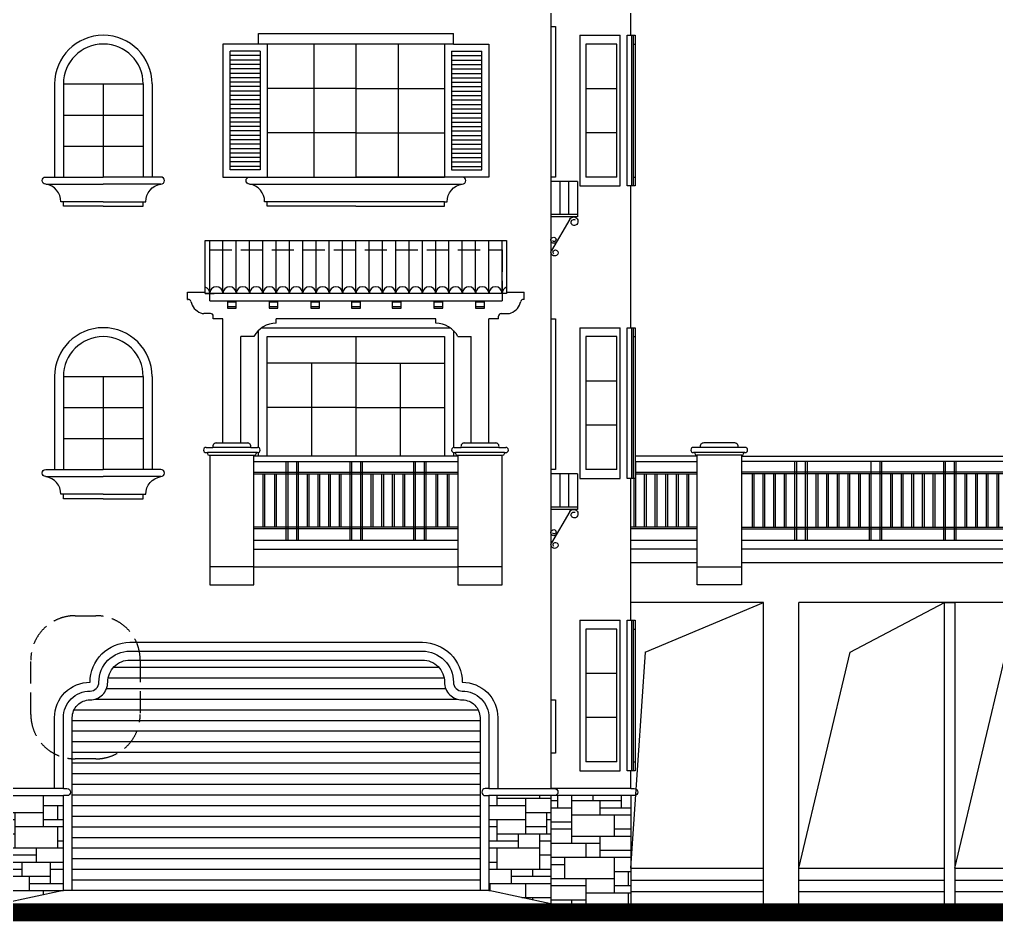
# Model space of a CAD drawing. Extents: x -34815 to 81416, y -425322 to 67478.
# Drawn here: x 28344 to 39366, y -301145 to -290968 of the extents above; entities that cross this region are included whole.
import ezdxf

# ---------------------------------------------------------------- set-up
doc = ezdxf.new("R2010")
doc.units = 0
doc.header["$LTSCALE"] = 1000
doc.header["$MEASUREMENT"] = 0
doc.linetypes.add('DASH', pattern=[0.35, 0.25, -0.1])
for name, color, linetype in [('PUB_HATCH', 8, 'Continuous'), ('STAIR', 4, 'Continuous'), ('WINDOW', 4, 'Continuous'), ('填充线', 5, 'Continuous')]:
    doc.layers.add(name, color=color, linetype=linetype)
doc.layers.add('WALL', color=2, linetype='Continuous', lineweight=25)
pattern_1 = [(7e-15, (247333.4, -195436), (0, 1600), [1200, -400]), (7e-15, (247333.4, -195356), (0, 1600), [-480, 480, -240, 400]), (7e-15, (247333.4, -195276), (0, 1600), [-720, 880]), (7e-15, (247333.4, -195196), (0, 1600), [720, -880]), (7e-15, (247333.4, -195116), (0, 1600), [-320, 1280]), (7e-15, (247333.4, -195036), (0, 1600), [560, -400, 480, -160]), (7e-15, (247893.4, -194956), (0, 1600), [1280, -320]), (7e-15, (247253.4, -194876), (0, 1600), [880, -720]), (7e-15, (247013.4, -194796), (0, 1600), [720, -880]), (7e-15, (247333.4, -194716), (0, 1600), [1280, -320]), (7e-15, (247333.4, -194636), (0, 1600), [-640, 400, -240, 320]), (7e-15, (248133.4, -194556), (0, 1600), [960, -640]), (7e-15, (247493.4, -194476), (0, 1600), [640, -320, 240, -400]), (7e-15, (247813.4, -194396), (0, 1600), [640, -240, 400, -320]), (7e-15, (248453.4, -194316), (0, 1600), [960, -640]), (7e-15, (247813.4, -194236), (0, 1600), [640, -960]), (7e-15, (248133.4, -194156), (0, 1600), [720, -880]), (7e-15, (248133.4, -194076), (0, 1600), [-480, 1120]), (7e-15, (247653.4, -193996), (0, 1600), [480, -1120]), (7e-15, (248133.4, -193916), (0, 1600), [1120, -480]), (90, (247333.4, -194796), (-1600, 1e-13), [240, -640, 560, -160]), (90, (247493.4, -194716), (-1600, 1e-13), [400, -240, 160, -800]), (90, (247573.4, -195036), (-1600, 1e-13), [160, -1440]), (90, (247653.4, -195196), (-1600, 1e-13), [160, -960, 240, -240]), (90, (247733.4, -194876), (-1600, 1e-13), [160, -1440]), (90, (247813.4, -195436), (-1600, 1e-13), [240, -720, 400, -240]), (90, (247893.4, -195116), (-1600, 1e-13), [240, -1360]), (90, (247973.4, -194716), (-1600, 1e-13), [240, -80, 160, -1120]), (90, (248053.4, -195356), (-1600, 1e-13), [240, -1360]), (90, (248133.4, -194956), (-1600, 1e-13), [240, -80, 240, -160, 400, -480]), (90, (248293.4, -194956), (-1600, 1e-13), [-1120, 160, -160, 160]), (90, (248373.4, -194716), (-1600, 1e-13), [160, -1440]), (90, (248453.4, -195276), (-1600, 1e-13), [160, -560, 400, -480]), (90, (248533.4, -195036), (-1600, 1e-13), [80, -1040, 240, -240]), (90, (248613.4, -194956), (-1600, 1e-13), [400, -400, 240, -560]), (90, (248693.4, -194556), (-1600, 1e-13), [240, -400, 160, -800]), (90, (248773.4, -195116), (-1600, 1e-13), [160, -1440]), (90, (248853.4, -194956), (-1600, 1e-13), [160, -480, 240, -720])]

# ---------------------------------------------------------------- blocks, each defined once
blk = doc.blocks.new('gdsfgsetg')
at = {"layer": 'PUB_HATCH'}
for p, q in [((42314, -77506), (42314, -76910)), ((42464, -77506), (42464, -76910)), ((42614, -77506), (42614, -76910)), ((42764, -77506), (42764, -76910)), ((42914, -77506), (42914, -76910)), ((43064, -77506), (43064, -76910)), ((43214, -77506), (43214, -76910)), ((43364, -77506), (43364, -76910)), ((43514, -77506), (43514, -76910)), ((43664, -77506), (43664, -76910)), ((43814, -77506), (43814, -76910)), ((43964, -77506), (43964, -76910)), ((44114, -77506), (44114, -76910)), ((44264, -77506), (44264, -76910)), ((44414, -77506), (44414, -76910)), ((44564, -77506), (44564, -76910)), ((44714, -77506), (44714, -76910)), ((44864, -77506), (44864, -76910)), ((45014, -77506), (45014, -76910)), ((45164, -77506), (45164, -76910)), ((45314, -77506), (45314, -76910)), ((45464, -77506), (45464, -76910)), ((45614, -77506), (45614, -76910))]:
    blk.add_line(p, q, dxfattribs=at)
for centre, start, end in [((42239, -77506), 0, 70.5288), ((42389, -77506), 0, 180), ((42539, -77506), 0, 180), ((42689, -77506), 0, 180), ((42839, -77506), 0, 180), ((42989, -77506), 0, 180), ((43139, -77506), 0, 180), ((43289, -77506), 0, 180), ((43439, -77506), 0, 180), ((43589, -77506), 0, 180), ((43739, -77506), 0, 180), ((43889, -77506), 0, 180), ((44039, -77506), 0, 180), ((44189, -77506), 0, 180), ((44339, -77506), 0, 180), ((44489, -77506), 0, 180), ((44639, -77506), 0, 180), ((44789, -77506), 0, 180), ((44939, -77506), 0, 180), ((45089, -77506), 0, 180), ((45239, -77506), 0, 180), ((45389, -77506), 0, 180), ((45539, -77506), 0, 180), ((45689, -77506), 109.4602, 180)]:
    blk.add_arc(centre, 75, start, end, dxfattribs=at)
blk = doc.blocks.new('tgt')
for p, q in [((42764, -76273), (45164, -76273)), ((42964, -76193), (44964, -76193)), ((44964, -76473), (42964, -76473))]:
    blk.add_line(p, q)
at = {"layer": 'STAIR', "extrusion": (0, 0, -1)}
for p, q in [((42464, -74693), (42464, -76193)), ((45464, -74693), (45464, -76193))]:
    blk.add_line(p, q, dxfattribs=at)
at = {"layer": 'STAIR'}
for p, q in [((42964, -74693), (42464, -74693)), ((45064, -74693), (45464, -74693)), ((42544, -76113), (42544, -74773)), ((42884, -74773), (42544, -74773)), ((42884, -74823), (42544, -74823)), ((42884, -74773), (42884, -76113)), ((45044, -74773), (45384, -74773)), ((45044, -74773), (45044, -76113)), ((45044, -74823), (45384, -74823)), ((45384, -76113), (45384, -74773)), ((42884, -74873), (42544, -74873)), ((42884, -74923), (42544, -74923)), ((45044, -74873), (45384, -74873)), ((45044, -74923), (45384, -74923)), ((42884, -74973), (42544, -74973)), ((42884, -75023), (42544, -75023)), ((45044, -74973), (45384, -74973)), ((45044, -75023), (45384, -75023)), ((42884, -75073), (42544, -75073)), ((42884, -75123), (42544, -75123)), ((45044, -75073), (45384, -75073)), ((45044, -75123), (45384, -75123)), ((42884, -75173), (42544, -75173)), ((42884, -75223), (42544, -75223)), ((42884, -75273), (42544, -75273)), ((45044, -75173), (45384, -75173)), ((45044, -75223), (45384, -75223)), ((45044, -75273), (45384, -75273)), ((42884, -75323), (42544, -75323)), ((42884, -75373), (42544, -75373)), ((45044, -75323), (45384, -75323)), ((45044, -75373), (45384, -75373)), ((42884, -75423), (42544, -75423)), ((42884, -75473), (42544, -75473)), ((45044, -75423), (45384, -75423)), ((45044, -75473), (45384, -75473)), ((42884, -75523), (42544, -75523)), ((42884, -75573), (42544, -75573)), ((45044, -75523), (45384, -75523)), ((45044, -75573), (45384, -75573)), ((42884, -75623), (42544, -75623)), ((42884, -75673), (42544, -75673)), ((45044, -75623), (45384, -75623)), ((45044, -75673), (45384, -75673)), ((42884, -75723), (42544, -75723)), ((42884, -75773), (42544, -75773)), ((42884, -75823), (42544, -75823)), ((45044, -75723), (45384, -75723)), ((45044, -75773), (45384, -75773)), ((45044, -75823), (45384, -75823)), ((42884, -75873), (42544, -75873)), ((42884, -75923), (42544, -75923)), ((45044, -75873), (45384, -75873)), ((45044, -75923), (45384, -75923)), ((42884, -75973), (42544, -75973)), ((42884, -76023), (42544, -76023)), ((45044, -75973), (45384, -75973)), ((45044, -76023), (45384, -76023)), ((42884, -76073), (42544, -76073)), ((42884, -76113), (42544, -76113)), ((45044, -76073), (45384, -76073)), ((45044, -76113), (45384, -76113)), ((42464, -76193), (42864, -76193)), ((45464, -76193), (45064, -76193))]:
    blk.add_line(p, q, dxfattribs=at)
at = {"layer": 'WALL'}
for p, q in [((42864, -74573), (45064, -74573)), ((42864, -74693), (42864, -74573)), ((45064, -74693), (45064, -74573)), ((45064, -74693), (42864, -74693)), ((42964, -74693), (42964, -76193)), ((44964, -74693), (44964, -76193))]:
    blk.add_line(p, q, dxfattribs=at)
for points in [[(43964, -76523), (42964, -76523), (42964, -76473), (42934, -76473, 0.374006), (42764, -76273, -1), (42764, -76193), (43964, -76193), (43964, -76193), (43964, -76193)], [(43964, -76523), (44964, -76523), (44964, -76473), (44994, -76473, -0.374006), (45164, -76273, 1), (45164, -76193), (43964, -76193), (43964, -76193), (43964, -76193)]]:
    blk.add_lwpolyline(points, format="xyb", dxfattribs=at)
at = {"layer": 'WINDOW'}
for p, q in [((43489, -74693), (43489, -76193)), ((43964, -74693), (43964, -76193)), ((44439, -74693), (44439, -76193)), ((43964, -75193), (42964, -75193)), ((43964, -75193), (44964, -75193)), ((43964, -75693), (42964, -75693)), ((43964, -75693), (44964, -75693))]:
    blk.add_line(p, q, dxfattribs=at)
blk = doc.blocks.new('123')
for p, q in [((-73995, -17366), (-73895, -17366)), ((-73525, -17366), (-73425, -17366)), ((-73055, -17366), (-72955, -17366)), ((-72595, -17366), (-72495, -17366)), ((-72135, -17366), (-72035, -17366)), ((-71665, -17366), (-71565, -17366)), ((-71195, -17366), (-71095, -17366)), ((-73670, -19067), (-74220, -19067)), ((-73731, -19007), (-74159, -19007)), ((-70870, -19067), (-71420, -19067)), ((-70931, -19007), (-71359, -19007)), ((-74195, -19097), (-73695, -19097)), ((-71395, -19097), (-70895, -19097))]:
    blk.add_line(p, q)
at = {"linetype": 'DASH'}
blk.add_lwpolyline([(-74195, -17353), (-74195, -16777), (-70895, -16777), (-70895, -17353)], dxfattribs=at)
for points in [[(-74195, -17353), (-70895, -17353)], [(-73995, -17353), (-73995, -17435), (-73895, -17435), (-73895, -17353)], [(-73525, -17353), (-73525, -17435), (-73425, -17435), (-73425, -17353)], [(-73055, -17353), (-73055, -17435), (-72955, -17435), (-72955, -17353)], [(-72595, -17353), (-72595, -17435), (-72495, -17435), (-72495, -17353)], [(-72135, -17353), (-72135, -17435), (-72035, -17435), (-72035, -17353)], [(-71665, -17353), (-71665, -17435), (-71565, -17435), (-71565, -17353)], [(-71195, -17353), (-71195, -17435), (-71095, -17435), (-71095, -17353)], [(-73895, -17421), (-73995, -17421)], [(-73425, -17421), (-73525, -17421)], [(-72955, -17421), (-73055, -17421)], [(-72495, -17421), (-72595, -17421)], [(-72035, -17421), (-72135, -17421)], [(-71565, -17421), (-71665, -17421)], [(-71095, -17421), (-71195, -17421)]]:
    blk.add_lwpolyline(points)
at = {"layer": 'WALL'}
for p, q in [((-74445, -17257), (-74245, -17257)), ((-74445, -17337), (-74445, -17257)), ((-74245, -17270), (-74145, -17270)), ((-70895, -17257), (-70895, -17257)), ((-70845, -17257), (-70645, -17257)), ((-70645, -17337), (-70645, -17257)), ((-74445, -17337), (-74436, -17337)), ((-70645, -17337), (-70654, -17337)), ((-74185, -17497), (-74260, -17497)), ((-70905, -17497), (-70830, -17497)), ((-74155, -17557), (-74155, -17527)), ((-74045, -17557), (-74155, -17557)), ((-74045, -18957), (-74045, -17557)), ((-73445, -17607), (-73445, -17557)), ((-71645, -17557), (-73445, -17557)), ((-71645, -17607), (-71645, -17557)), ((-71045, -18957), (-71045, -17557)), ((-70935, -17557), (-71045, -17557)), ((-70935, -17557), (-70935, -17527)), ((-73845, -18957), (-73845, -17757)), ((-73695, -17757), (-73845, -17757)), ((-71395, -17757), (-71245, -17757)), ((-71245, -18957), (-71245, -17757)), ((-74120, -18957), (-73770, -18957)), ((-71320, -18957), (-70970, -18957)), ((-74235, -19007), (-74159, -19007)), ((-74235, -19067), (-74220, -19067)), ((-74220, -19067), (-74220, -19077)), ((-73731, -19007), (-73655, -19007)), ((-73670, -19067), (-73670, -19077)), ((-73655, -19067), (-73670, -19067)), ((-71435, -19007), (-71359, -19007)), ((-71435, -19067), (-71420, -19067)), ((-71420, -19067), (-71420, -19077)), ((-70931, -19007), (-70855, -19007)), ((-70870, -19067), (-70870, -19077)), ((-70870, -19067), (-70855, -19067)), ((-74200, -19097), (-74195, -19097)), ((-74195, -19097), (-74195, -20557)), ((-73695, -20557), (-73695, -19097)), ((-73695, -19097), (-73690, -19097)), ((-71400, -19097), (-71395, -19097)), ((-71395, -19097), (-71395, -20557)), ((-70895, -20557), (-70895, -19097)), ((-70895, -19097), (-70890, -19097)), ((-73695, -20357), (-74195, -20357)), ((-70895, -20357), (-71395, -20357)), ((-74195, -20557), (-73695, -20557)), ((-71395, -20557), (-70895, -20557))]:
    blk.add_line(p, q, dxfattribs=at)
blk.add_lwpolyline([(-74245, -16673), (-70845, -16673), (-70845, -17270), (-74245, -17270)], close=True, dxfattribs=at)
for centre, radius, start, end in [((-74436, -17367), 30, 12.2146, 90), ((-74231, -17322), 180, 192.2146, 248.494), ((-70860, -17322), 180, 291.506, 347.7854), ((-70654, -17367), 30, 90, 167.7854), ((-74260, -17397), 100, 248.494, 270), ((-74185, -17527), 30, 0, 90), ((-70905, -17527), 30, 90, 180), ((-70830, -17397), 100, 270, 291.506), ((-73447, -17887), 280, 89.5899, 152.3377), ((-71643, -17887), 280, 27.6623, 90.4101), ((-74120, -18997), 40, 90, 194.4775), ((-73770, -18997), 40, 345.5225, 90), ((-71320, -18997), 40, 90, 194.4775), ((-70970, -18997), 40, 345.5225, 90), ((-74235, -19037), 30, 90, 270), ((-73655, -19037), 30, 270, 90), ((-71435, -19037), 30, 90, 270), ((-70855, -19037), 30, 270, 90), ((-74200, -19077), 20, 180, 270), ((-73690, -19077), 20, 270, 0), ((-71400, -19077), 20, 180, 270), ((-70890, -19077), 20, 270, 0)]:
    blk.add_arc(centre, radius, start, end, dxfattribs=at)
blk = doc.blocks.new('RFDSA')
at = {"layer": 'WINDOW'}
for p, q in [((-63698, 37524), (-63398, 37524)), ((-63698, 37524), (-63698, 37124)), ((-63598, 37524), (-63598, 37154)), ((-63498, 37524), (-63498, 37154)), ((-63398, 37524), (-63398, 37154)), ((-63398, 37154), (-63698, 37154)), ((-63698, 37124), (-63398, 37124)), ((-63612, 37100), (-63404, 36747))]:
    blk.add_line(p, q, dxfattribs=at)
for centre, radius, start, end in [((-63654, 37074), 49.6, 31.0595, 224.0274), ((-63662, 37066), 37.8, 224.0274, 335.7201), ((-63657, 37063), 31.5, 335.7201, 117.6305), ((-63432, 36861), 34.5, 218.9268, 66.5605), ((-63429, 36869), 26.4, 66.5605, 178.2533), ((-63434, 36869), 22, 178.2533, 320.1637), ((-63448, 36720), 31.5, 96.5835, 208.2763), ((-63440, 36725), 41.8, 208.9321, 31.8453), ((-63449, 36725), 26.3, 314.6731, 96.5835)]:
    blk.add_arc(centre, radius, start, end, dxfattribs=at)
blk = doc.blocks.new('tgdstre')
for p, q in [((40414, -79573), (41064, -79573)), ((41714, -79573), (41064, -79573)), ((41064, -79773), (40614, -79773)), ((41064, -79773), (41514, -79773))]:
    blk.add_line(p, q)
at = {"layer": 'WALL'}
for p, q in [((40514, -78443), (40514, -79493)), ((40614, -78443), (40614, -79493)), ((41514, -78443), (41514, -79493)), ((41614, -78443), (41614, -79493))]:
    blk.add_line(p, q, dxfattribs=at)
for points in [[(41064, -79823), (40614, -79823), (40614, -79773), (40584, -79773, 0.374006), (40414, -79573, -1), (40414, -79493), (41064, -79493)], [(41064, -79823), (41514, -79823), (41514, -79773), (41544, -79773, -0.374006), (41714, -79573, 1), (41714, -79493), (41064, -79493)]]:
    blk.add_lwpolyline(points, format="xyb", dxfattribs=at)
for radius in [550, 450]:
    blk.add_arc((41064, -78443), radius, 0, 180, dxfattribs=at)
at = {"layer": 'WINDOW'}
for p, q in [((40614, -78443), (41514, -78443)), ((41064, -78443), (41064, -79493)), ((40614, -78793), (41514, -78793)), ((40614, -79143), (41514, -79143))]:
    blk.add_line(p, q, dxfattribs=at)
blk = doc.blocks.new('vdsfs')
at = {"layer": '填充线'}
for p, q in [((-579770, -38771), (-580120, -38771)), ((-574570, -38771), (-574920, -38771)), ((-579655, -38821), (-580235, -38821)), ((-579655, -38881), (-580235, -38881)), ((-580220, -38881), (-580220, -38891)), ((-579670, -38881), (-579670, -38891)), ((-574455, -38821), (-575035, -38821)), ((-574455, -38881), (-575035, -38881)), ((-575020, -38881), (-575020, -38891)), ((-574470, -38881), (-574470, -38891)), ((-580195, -38921), (-580895, -38921)), ((-580895, -38981), (-580195, -38981)), ((-580890, -38981), (-580890, -39721)), ((-579690, -38911), (-580200, -38911)), ((-580195, -40371), (-580195, -38911)), ((-579695, -38911), (-579695, -40371)), ((-579695, -38921), (-574995, -38921)), ((-574995, -38981), (-579695, -38981)), ((-579094, -38981), (-579094, -39871)), ((-579074, -38981), (-579074, -39871)), ((-578974, -38981), (-578974, -39871)), ((-578954, -38981), (-578954, -39871)), ((-578234, -38981), (-578234, -39871)), ((-578134, -38981), (-578134, -39871)), ((-578114, -38981), (-578114, -39871)), ((-577414, -38981), (-577414, -39871)), ((-577394, -38981), (-577394, -39871)), ((-577294, -38981), (-577294, -39871)), ((-577274, -38981), (-577274, -39871)), ((-576574, -38981), (-576574, -39871)), ((-576554, -38981), (-576554, -39871)), ((-576454, -38981), (-576454, -39871)), ((-576434, -38981), (-576434, -39871)), ((-575734, -38981), (-575734, -39871)), ((-575714, -38981), (-575714, -39871)), ((-575614, -38981), (-575614, -39871)), ((-575594, -38981), (-575594, -39871)), ((-574490, -38911), (-575000, -38911)), ((-574995, -40371), (-574995, -38911)), ((-574495, -38911), (-574495, -40371)), ((-574495, -38921), (-572945, -38921)), ((-572945, -38981), (-574495, -38981)), ((-573799, -38981), (-573799, -39721)), ((-573779, -38981), (-573779, -39721)), ((-573679, -38981), (-573679, -39721)), ((-573659, -38981), (-573659, -39721)), ((-572965, -39871), (-572965, -38981)), ((-572945, -39871), (-572945, -38921)), ((-580895, -39101), (-580195, -39101)), ((-580895, -39121), (-580195, -39121)), ((-580790, -39121), (-580790, -39721)), ((-580770, -39121), (-580770, -39721)), ((-580670, -39121), (-580670, -39721)), ((-580650, -39121), (-580650, -39721)), ((-580550, -39121), (-580550, -39721)), ((-580530, -39121), (-580530, -39721)), ((-580430, -39121), (-580430, -39721)), ((-580410, -39121), (-580410, -39721)), ((-580310, -39121), (-580310, -39721)), ((-580290, -39121), (-580290, -39721)), ((-574995, -39101), (-579695, -39101)), ((-574995, -39121), (-579695, -39121)), ((-579574, -39121), (-579574, -39721)), ((-579554, -39121), (-579554, -39721)), ((-579454, -39121), (-579454, -39721)), ((-579434, -39121), (-579434, -39721)), ((-579334, -39121), (-579334, -39721)), ((-579314, -39121), (-579314, -39721)), ((-579214, -39121), (-579214, -39721)), ((-579194, -39121), (-579194, -39721)), ((-578854, -39121), (-578854, -39721)), ((-578834, -39121), (-578834, -39721)), ((-578734, -39121), (-578734, -39721)), ((-578714, -39121), (-578714, -39721)), ((-578614, -39121), (-578614, -39721)), ((-578594, -39121), (-578594, -39721)), ((-578494, -39121), (-578494, -39721)), ((-578474, -39121), (-578474, -39721)), ((-578374, -39121), (-578374, -39721)), ((-578354, -39121), (-578354, -39721)), ((-578254, -39121), (-578254, -39871)), ((-578014, -39121), (-578014, -39721)), ((-577994, -39121), (-577994, -39721)), ((-577894, -39121), (-577894, -39721)), ((-577874, -39121), (-577874, -39721)), ((-577774, -39121), (-577774, -39721)), ((-577754, -39121), (-577754, -39721)), ((-577654, -39121), (-577654, -39721)), ((-577634, -39121), (-577634, -39721)), ((-577534, -39121), (-577534, -39721)), ((-577514, -39121), (-577514, -39721)), ((-577174, -39121), (-577174, -39721)), ((-577154, -39121), (-577154, -39721)), ((-577054, -39121), (-577054, -39721)), ((-577034, -39121), (-577034, -39721)), ((-576934, -39121), (-576934, -39721)), ((-576914, -39121), (-576914, -39721)), ((-576814, -39121), (-576814, -39721)), ((-576794, -39121), (-576794, -39721)), ((-576694, -39121), (-576694, -39721)), ((-576674, -39121), (-576674, -39721)), ((-576334, -39121), (-576334, -39721)), ((-576314, -39121), (-576314, -39721)), ((-576214, -39121), (-576214, -39721)), ((-576194, -39121), (-576194, -39721)), ((-576094, -39121), (-576094, -39721)), ((-576074, -39121), (-576074, -39721)), ((-575974, -39121), (-575974, -39721)), ((-575954, -39121), (-575954, -39721)), ((-575854, -39121), (-575854, -39721)), ((-575834, -39121), (-575834, -39721)), ((-575494, -39121), (-575494, -39721)), ((-575474, -39121), (-575474, -39721)), ((-575374, -39121), (-575374, -39721)), ((-575354, -39121), (-575354, -39721)), ((-575254, -39121), (-575254, -39721)), ((-575234, -39121), (-575234, -39721)), ((-575134, -39121), (-575134, -39721)), ((-575114, -39121), (-575114, -39721)), ((-572945, -39101), (-574495, -39101)), ((-572945, -39121), (-574495, -39121)), ((-574399, -39121), (-574399, -39721)), ((-574379, -39121), (-574379, -39721)), ((-574279, -39121), (-574279, -39721)), ((-574259, -39121), (-574259, -39721)), ((-574159, -39121), (-574159, -39721)), ((-574139, -39121), (-574139, -39721)), ((-574039, -39121), (-574039, -39721)), ((-574019, -39121), (-574019, -39721)), ((-573919, -39121), (-573919, -39721)), ((-573899, -39121), (-573899, -39721)), ((-573559, -39121), (-573559, -39721)), ((-573539, -39121), (-573539, -39721)), ((-573439, -39121), (-573439, -39721)), ((-573419, -39121), (-573419, -39721)), ((-573319, -39121), (-573319, -39721)), ((-573299, -39121), (-573299, -39721)), ((-573199, -39121), (-573199, -39721)), ((-573179, -39121), (-573179, -39721)), ((-573079, -39121), (-573079, -39721)), ((-573059, -39121), (-573059, -39721)), ((-580910, -39171), (-580910, -39721)), ((-580195, -39721), (-580945, -39721)), ((-580195, -39741), (-580945, -39741)), ((-579695, -39721), (-574995, -39721)), ((-579695, -39741), (-574995, -39741)), ((-574495, -39721), (-572945, -39721)), ((-574495, -39741), (-572945, -39741)), ((-580195, -39871), (-580945, -39871)), ((-574995, -39871), (-579695, -39871)), ((-572945, -39871), (-574495, -39871)), ((-572945, -39871), (-572945, -40571)), ((-580195, -39971), (-580945, -39971)), ((-574995, -39971), (-579695, -39971)), ((-572945, -39971), (-574495, -39971)), ((-580195, -40171), (-579695, -40171)), ((-574995, -40171), (-574495, -40171)), ((-579695, -40371), (-580195, -40371)), ((-574495, -40371), (-574995, -40371)), ((-579445, -40571), (-580945, -40571)), ((-580781, -41134), (-579445, -40571)), ((-579445, -43971), (-579445, -40571)), ((-579045, -43971), (-579045, -40571)), ((-575645, -40571), (-579045, -40571)), ((-575645, -43971), (-575645, -40571)), ((-575245, -43971), (-575245, -40571)), ((-572945, -40571), (-575245, -40571)), ((-572945, -43971), (-572945, -43571))]:
    blk.add_line(p, q, dxfattribs=at)
for points in [[(-580945, -40121), (-580195, -40121)], [(-579695, -40121), (-574995, -40121)], [(-574495, -40121), (-572945, -40121)], [(-579045, -43571), (-578468, -41134), (-577405, -40571)], [(-577405, -43971), (-577405, -40571), (-577285, -40571), (-577285, -43971)], [(-577285, -43571), (-576708, -41134), (-575645, -40571)], [(-575245, -43571), (-574779, -41134), (-572945, -40571)], [(-580781, -41134), (-580945, -43571)], [(-580945, -43571), (-579445, -43571)], [(-579045, -43571), (-577405, -43571)], [(-577285, -43571), (-575645, -43571)], [(-575245, -43571), (-572945, -43571)], [(-580945, -43705), (-579445, -43705)], [(-579045, -43705), (-577405, -43705)], [(-577285, -43705), (-575645, -43705)], [(-575245, -43705), (-572945, -43705)], [(-579445, -43838), (-580945, -43838)], [(-577405, -43838), (-579045, -43838)], [(-575645, -43838), (-577285, -43838)], [(-572945, -43838), (-575245, -43838)]]:
    blk.add_lwpolyline(points, dxfattribs=at)
for centre, radius, start, end in [((-580120, -38811), 40, 90, 194.4775), ((-579770, -38811), 40, 345.5225, 90), ((-574920, -38811), 40, 90, 194.4775), ((-574570, -38811), 40, 345.5225, 90), ((-580235, -38851), 30, 90, 270), ((-580200, -38891), 20, 180, 270), ((-579690, -38891), 20, 270, 0), ((-579655, -38851), 30, 270, 90), ((-575035, -38851), 30, 90, 270), ((-575000, -38891), 20, 180, 270), ((-574490, -38891), 20, 270, 0), ((-574455, -38851), 30, 270, 90)]:
    blk.add_arc(centre, radius, start, end, dxfattribs=at)

msp = doc.modelspace()

# ---------------------------------------------------------------- hatches: boundary and pattern name
at = {"layer": 'PUB_HATCH'}
h = msp.add_hatch(dxfattribs=at)
h.set_pattern_fill('文化石01', color=256, scale=100, style=0)
h.set_pattern_definition(pattern_1)
h.paths.add_polyline_path([(28839, -300795), (28839, -299725), (28139, -299725), (28139, -300945)])
h = msp.add_hatch(dxfattribs=at)
h.set_pattern_fill('文化石01', color=256, scale=100, style=0)
h.set_pattern_definition(pattern_1)
h.paths.add_polyline_path([(33639, -300795), (34339, -300945), (34339, -299725), (33639, -299725)])
h = msp.add_hatch(dxfattribs=at)
h.set_pattern_fill('文化石01', color=256, scale=100, style=0)
h.set_pattern_definition([(7e-15, (-11825.3, -47382), (0, 1600), [1200, -400]), (7e-15, (-11825.3, -47302), (0, 1600), [-480, 480, -240, 400]), (7e-15, (-11825.3, -47222), (0, 1600), [-720, 880]), (7e-15, (-11825.3, -47142), (0, 1600), [720, -880]), (7e-15, (-11825.3, -47062), (0, 1600), [-320, 1280]), (7e-15, (-11825.3, -46982), (0, 1600), [560, -400, 480, -160]), (7e-15, (-11265.3, -46902), (0, 1600), [1280, -320]), (7e-15, (-11905.3, -46822), (0, 1600), [880, -720]), (7e-15, (-12145.3, -46742), (0, 1600), [720, -880]), (7e-15, (-11825.3, -46662), (0, 1600), [1280, -320]), (7e-15, (-11825.3, -46582), (0, 1600), [-640, 400, -240, 320]), (7e-15, (-11025.3, -46502), (0, 1600), [960, -640]), (7e-15, (-11665.3, -46422), (0, 1600), [640, -320, 240, -400]), (7e-15, (-11345.3, -46342), (0, 1600), [640, -240, 400, -320]), (7e-15, (-10705.3, -46262), (0, 1600), [960, -640]), (7e-15, (-11345.3, -46182), (0, 1600), [640, -960]), (7e-15, (-11025.3, -46102), (0, 1600), [720, -880]), (7e-15, (-11025.3, -46022), (0, 1600), [-480, 1120]), (7e-15, (-11505.3, -45942), (0, 1600), [480, -1120]), (7e-15, (-11025.3, -45862), (0, 1600), [1120, -480]), (90, (-11825.3, -46742), (-1600, 1e-13), [240, -640, 560, -160]), (90, (-11665.3, -46662), (-1600, 1e-13), [400, -240, 160, -800]), (90, (-11585.3, -46982), (-1600, 1e-13), [160, -1440]), (90, (-11505.3, -47142), (-1600, 1e-13), [160, -960, 240, -240]), (90, (-11425.3, -46822), (-1600, 1e-13), [160, -1440]), (90, (-11345.3, -47382), (-1600, 1e-13), [240, -720, 400, -240]), (90, (-11265.3, -47062), (-1600, 1e-13), [240, -1360]), (90, (-11185.3, -46662), (-1600, 1e-13), [240, -80, 160, -1120]), (90, (-11105.3, -47302), (-1600, 1e-13), [240, -1360]), (90, (-11025.3, -46902), (-1600, 1e-13), [240, -80, 240, -160, 400, -480]), (90, (-10865.3, -46902), (-1600, 1e-13), [-1120, 160, -160, 160]), (90, (-10785.3, -46662), (-1600, 1e-13), [160, -1440]), (90, (-10705.3, -47222), (-1600, 1e-13), [160, -560, 400, -480]), (90, (-10625.3, -46982), (-1600, 1e-13), [80, -1040, 240, -240]), (90, (-10545.3, -46902), (-1600, 1e-13), [400, -400, 240, -560]), (90, (-10465.3, -46502), (-1600, 1e-13), [240, -400, 160, -800]), (90, (-10385.3, -47062), (-1600, 1e-13), [160, -1440]), (90, (-10305.3, -46902), (-1600, 1e-13), [160, -480, 240, -720])])
h.paths.add_polyline_path([(34339, -299725), (35184, -299725), (35239, -299725), (35239, -300945), (34339, -300945)])
at = {"layer": 'WINDOW'}
h = msp.add_hatch(dxfattribs=at)
h.set_pattern_fill('玻璃', color=256, scale=100, style=0)
h.set_pattern_definition([(7e-15, (-117964.27, -274755.81), (0, 120), [])])
edge = h.paths.add_edge_path()
edge.add_line((33539, -300795), (28939, -300795))
edge.add_line((28939, -300795), (28939, -298845))
edge.add_arc((29139, -298845), 200, 90, 180, ccw=False)
edge.add_arc((29139, -298445), 200, 270, 360)
edge.add_arc((29589, -298445), 250, 90, 180, ccw=False)
edge.add_line((29589, -298195), (32889, -298195))
edge.add_arc((32889, -298445), 250, 0, 90, ccw=False)
edge.add_arc((33339, -298445), 200, 180, 270)
edge.add_arc((33339, -298845), 200, 0, 90, ccw=False)
edge.add_line((33539, -298845), (33539, -300795))

# ---------------------------------------------------------------- linework, layer by layer
for p, q in [((35239, -291145), (35239, -289345)), ((35239, -294445), (35239, -292845)), ((35239, -297745), (35239, -296145)), ((33289, -296845), (30989, -296845)), ((30989, -296945), (33289, -296945)), ((30989, -297145), (33289, -297145)), ((35239, -299645), (35239, -299445)), ((35239, -299645), (34339, -299645)), ((35239, -299725), (34379, -299725)), ((35239, -299725), (35239, -300945)), ((28839, -300795), (28139, -300945)), ((33639, -300795), (28839, -300795)), ((34339, -300945), (33639, -300795)), ((20284, -300945), (57969, -300945))]:
    msp.add_line(p, q)
at = {"linetype": 'DASH'}
msp.add_lwpolyline([(28971, -297695), (29205, -297695, -0.414214), (29705, -298195), (29705, -298810, -0.414214), (29205, -299310), (28971, -299310, -0.414214), (28471, -298810), (28471, -298195, -0.414214)], format="xyb", close=True, dxfattribs=at)
for points in [[(28939, -300795), (28939, -298845, -0.414214), (29139, -298645, 0.414214), (29339, -298445, -0.414214), (29589, -298195), (32889, -298195, -0.414214), (33139, -298445, 0.414214), (33339, -298645, -0.414214), (33539, -298845), (33539, -300795)], [(35239, -299645), (35279, -299645, -1), (35279, -299725), (35239, -299725)]]:
    msp.add_lwpolyline(points, format="xyb")
at = {"const_width": 200}
msp.add_lwpolyline([(20284, -301045), (57969, -301045)], dxfattribs=at)
at = {"layer": 'STAIR'}
for p, q in [((34665, -291145), (34665, -292845)), ((34665, -291145), (35121, -291145)), ((35121, -292845), (35121, -291145)), ((34732, -291245), (34732, -292745)), ((35081, -291245), (34732, -291245)), ((35081, -292745), (35081, -291245)), ((35081, -292745), (34732, -292745)), ((34665, -292845), (35121, -292845)), ((31039, -295797), (31039, -294477)), ((31077, -294445), (33201, -294445)), ((33239, -294477), (33239, -295797)), ((34665, -294445), (34665, -296145)), ((34665, -294445), (35121, -294445)), ((35121, -296145), (35121, -294445)), ((31139, -295895), (31139, -294545)), ((31139, -294545), (33139, -294545)), ((33139, -294545), (33139, -295895)), ((34732, -294545), (34732, -296045)), ((35081, -294545), (34732, -294545)), ((35081, -296045), (35081, -294545)), ((33289, -295895), (30989, -295895)), ((31039, -295895), (31039, -295853)), ((33239, -295853), (33239, -295895)), ((30989, -295955), (33289, -295955)), ((31349, -295955), (31349, -296845)), ((31369, -295955), (31369, -296845)), ((31469, -295955), (31469, -296845)), ((31489, -295955), (31489, -296845)), ((32069, -295955), (32069, -296845)), ((32089, -295955), (32089, -296845)), ((32189, -295955), (32189, -296845)), ((32209, -295955), (32209, -296845)), ((32789, -295955), (32789, -296845)), ((32809, -295955), (32809, -296845)), ((32909, -295955), (32909, -296845)), ((32929, -295955), (32929, -296845)), ((35081, -296045), (34732, -296045)), ((30989, -296075), (33289, -296075)), ((30989, -296095), (33289, -296095)), ((31089, -296095), (31089, -296695)), ((31109, -296095), (31109, -296695)), ((31219, -296095), (31219, -296695)), ((31239, -296095), (31239, -296695)), ((31589, -296095), (31589, -296695)), ((31609, -296095), (31609, -296695)), ((31709, -296095), (31709, -296695)), ((31729, -296095), (31729, -296695)), ((31829, -296095), (31829, -296695)), ((31849, -296095), (31849, -296695)), ((31949, -296095), (31949, -296695)), ((31969, -296095), (31969, -296695)), ((32309, -296095), (32309, -296695)), ((32329, -296095), (32329, -296695)), ((32429, -296095), (32429, -296695)), ((32449, -296095), (32449, -296695)), ((32549, -296095), (32549, -296695)), ((32569, -296095), (32569, -296695)), ((32669, -296095), (32669, -296695)), ((32689, -296095), (32689, -296695)), ((33039, -296095), (33039, -296695)), ((33059, -296095), (33059, -296695)), ((33169, -296095), (33169, -296695)), ((33189, -296095), (33189, -296695)), ((34665, -296145), (35121, -296145)), ((33289, -296695), (30989, -296695)), ((33289, -296715), (30989, -296715)), ((34665, -297745), (34665, -299445)), ((34665, -297745), (35121, -297745)), ((35121, -299445), (35121, -297745)), ((34732, -297845), (34732, -299345)), ((35081, -297845), (34732, -297845)), ((35081, -299345), (35081, -297845)), ((35081, -299345), (34732, -299345)), ((34665, -299445), (35121, -299445))]:
    msp.add_line(p, q, dxfattribs=at)
at = {"layer": 'WALL'}
for p, q in [((34339, -290448), (34339, -299645)), ((28839, -299645), (28139, -299645)), ((33639, -299645), (34339, -299645)), ((28139, -299725), (28839, -299725)), ((34339, -299725), (33639, -299725)), ((34339, -299725), (34339, -300945))]:
    msp.add_line(p, q, dxfattribs=at)
for points in [[(28739, -299645), (28739, -298845, -0.414214), (29139, -298445, -0.414214), (29589, -297995), (32889, -297995, -0.414214), (33339, -298445, -0.414214), (33739, -298845), (33739, -299645)], [(28839, -299645), (28839, -298845, -0.414214), (29139, -298545, 0.414214), (29239, -298445, -0.414214), (29589, -298095), (32889, -298095, -0.414214), (33239, -298445, 0.414214), (33339, -298545, -0.414214), (33639, -298845), (33639, -299645)], [(28839, -299645), (28879, -299645, -1), (28879, -299725), (28839, -299725)], [(33639, -299645), (33599, -299645, 1), (33599, -299725), (33639, -299725)], [(34339, -299645), (34379, -299645, -1), (34379, -299725), (34339, -299725)]]:
    msp.add_lwpolyline(points, format="xyb", dxfattribs=at)
for points in [[(28839, -300795), (28839, -299725)], [(33639, -299725), (33639, -300795)]]:
    msp.add_lwpolyline(points, dxfattribs=at)
at = {"layer": 'WINDOW'}
for p, q in [((35266, -291245), (35289, -291245)), ((34732, -291745), (35081, -291745)), ((35081, -292245), (34732, -292245)), ((35266, -292745), (35289, -292745)), ((35200, -294445), (35289, -294445)), ((35200, -296145), (35200, -294445)), ((35289, -294445), (35289, -296145)), ((32139, -294545), (32139, -295895)), ((35266, -294545), (35289, -294545)), ((32139, -294845), (31139, -294845)), ((31639, -294845), (31639, -295895)), ((32139, -294845), (33139, -294845)), ((32639, -294845), (32639, -295895)), ((34732, -295045), (35081, -295045)), ((32139, -295345), (31139, -295345)), ((32139, -295345), (33139, -295345)), ((35081, -295545), (34732, -295545)), ((35289, -296145), (35200, -296145)), ((35266, -297845), (35289, -297845)), ((34732, -298345), (35081, -298345)), ((35081, -298845), (34732, -298845)), ((35266, -299345), (35289, -299345))]:
    msp.add_line(p, q, dxfattribs=at)
for points in [[(34339, -291045), (34389, -291045), (34389, -292745), (34389, -292745), (34389, -292745), (34389, -292745), (34339, -292745), (34339, -292745), (34339, -292745), (34339, -292745)], [(35249, -291145), (35249, -292845)], [(35266, -291145), (35266, -292845)], [(34339, -294345), (34389, -294345), (34389, -296045), (34389, -296045), (34389, -296045), (34389, -296045), (34339, -296045), (34339, -296045), (34339, -296045), (34339, -296045)], [(35249, -294445), (35249, -296145)], [(35266, -294445), (35266, -296145)], [(35249, -297745), (35249, -299445)], [(35266, -297745), (35266, -299445)], [(34339, -298645), (34389, -298645), (34389, -299245), (34339, -299245)]]:
    msp.add_lwpolyline(points, dxfattribs=at)
for points in [[(35200, -291145), (35289, -291145), (35289, -292845), (35259, -292845), (35200, -292845), (35200, -291145)], [(35200, -297745), (35289, -297745), (35289, -299445), (35259, -299445), (35200, -299445), (35200, -297745)]]:
    msp.add_lwpolyline(points, close=True, dxfattribs=at)

# ---------------------------------------------------------------- block references
for name, p in [('tgdstre', (-11775, -213252)), ('tgt', (-11825, -216552)), ('123', (104684, -276788)), ('tgdstre', (-11775, -216552)), ('vdsfs', (616183, -256974))]:
    msp.add_blockref(name, p)
at = {"layer": 'PUB_HATCH'}
msp.add_blockref('gdsfgsetg', (-11825, -216552), dxfattribs=at)
at = {"layer": 'WINDOW', "xscale": -1}
for p in [(-29059, -330319), (-29059, -333619)]:
    msp.add_blockref('RFDSA', p, dxfattribs=at)

doc.saveas('drawing.dxf')
